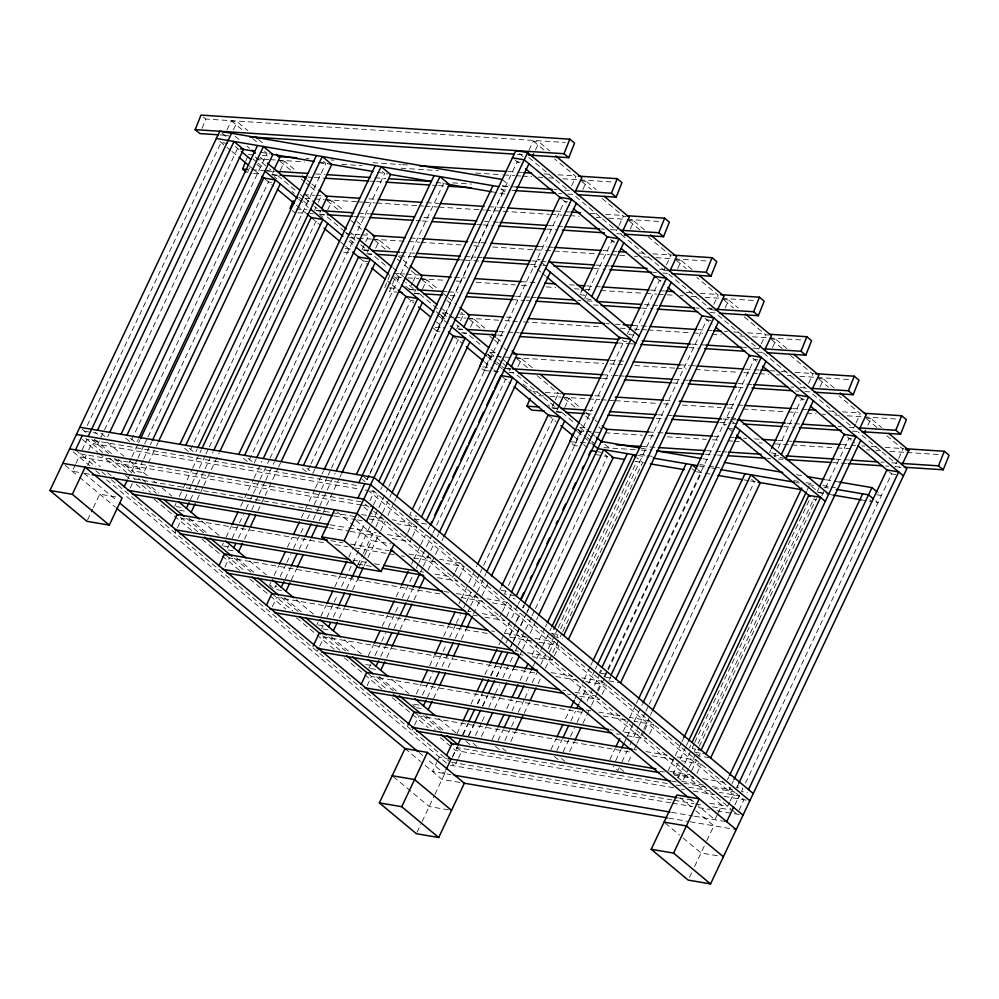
<?xml version="1.0" encoding="UTF-8"?>
<svg xmlns="http://www.w3.org/2000/svg" width="999" height="999" viewBox="0 0 999 999"><rect width="100%" height="100%" fill="white"/><g stroke="black" fill="none" stroke-linecap="round" stroke-linejoin="round"><path stroke-width="0.75" stroke-dasharray="5 3.75" d="M202.035 128.297L205.744 119.031L565.234 142.507M245.754 161.214L247.877 155.919M249.438 167.807L247.315 173.102L251.985 173.401M384.79 287.675L390.609 273.114M433.379 328.172L436.925 331.131L442.757 316.571L447.427 316.883M481.968 368.656L484.328 370.641L490.159 356.081L494.83 356.381M572.027 443.731L574.4 445.704L580.219 431.143L584.89 431.456M87.25 425.562L221.091 142.42L231.393 144.181M226.985 129.945L231.331 120.754L237.213 121.766L247.877 130.657M82.093 449.925L87.05 439.423L360.277 486.063M233.491 129.633L237.213 121.766M75.362 464.685L72.265 471.241L82.992 473.076M75.986 463.374L79.083 456.805L361.263 504.97M84.977 457.817L86.214 455.182M88.699 449.937L91.796 443.369L359.116 489.011M87.75 465.384L90.859 458.816L100.424 466.795M97.677 444.38L99.388 440.771M237.6 148.376L101.099 437.162L95.167 432.217M107.642 436.75L108.978 433.941M87.562 519.942L92.695 509.09M93.344 507.729L99.75 494.155L119.131 497.465M137.063 441.77L138.399 438.961M131.244 458.304L127.248 466.758L139.011 468.768L143.007 460.314M131.905 456.893L137.899 444.218M138.574 442.807L139.897 439.985M127.86 478.921L129.72 474.975L134.952 479.345M137.313 459.44L131.993 470.704L143.756 472.714L155.744 447.352M137.987 458.029L143.968 445.354M144.643 443.943L147.303 438.311M147.964 436.9L268.494 181.93L272.902 182.68M272.527 173.389L273.763 170.767M143.681 458.903L149.675 446.228M150.337 444.817L151.673 441.995M130.12 488.111L133.841 480.244M271.903 174.7L277.784 175.712L279.658 171.766M280.269 170.454L284.615 161.276L296.466 171.141M156.406 445.954L157.742 443.131M195.904 451.823L197.24 449.001M174.65 506.256L175.986 503.446M179.308 496.403L182.642 489.36M183.304 487.949L191.958 469.63M192.632 468.231L199.288 454.145M199.95 452.734L201.286 449.912M314.573 210.265L315.809 207.642M318.294 202.385L321.391 195.816M184.715 498.938L188.711 490.497M189.373 489.085L191.371 484.852M192.045 483.454L198.701 469.355M199.363 467.957L205.357 455.269M206.031 453.871L208.691 448.226M209.353 446.828L315.896 221.428L320.304 222.19M319.93 212.899L321.166 210.277M190.409 499.812L194.405 491.371M195.08 489.96L197.078 485.726M197.74 484.328L204.395 470.242M205.057 468.831L213.049 451.923M175.037 532.879L176.898 528.933M177.522 527.622L181.868 518.431L324.613 542.807M327.672 209.965L332.018 200.774L342.682 209.665M197.153 499.537L203.147 486.863M203.808 485.452L219.131 453.059M254.083 463.274L256.081 459.041M222.053 545.766L223.389 542.957M226.049 537.312L231.381 526.048M240.697 506.331L244.031 499.288M244.693 497.877L253.346 479.557M254.021 478.146L262 461.251M361.975 249.775L365.072 243.207M365.696 241.895L368.793 235.327L366.433 233.354M227.46 548.314L228.796 545.491M232.118 538.449L238.773 524.363M239.448 522.952L243.444 514.497M246.104 508.866L250.1 500.412M250.761 499.013L252.759 494.78M253.434 493.369L259.428 480.694M260.09 479.283L269.405 459.565M270.08 458.154L363.299 260.939L367.707 261.688M367.332 252.41L368.569 249.787M238.486 537.912L243.144 528.059M251.798 509.74L258.454 495.654M259.128 494.243L265.122 481.568M265.784 480.157L274.438 461.85M224.925 567.132L229.27 557.942L441.096 594.105M375.699 248.164L379.42 240.284L391.271 250.162M244.555 539.048L249.887 527.784M257.867 510.876L264.535 496.79M265.197 495.379L277.847 468.618M278.509 467.207L280.507 462.987M310.364 465.272L307.03 472.315L301.111 467.37M311.026 463.861L443.544 183.529L441.171 181.556M314.922 469.093L312.924 473.314L306.993 468.381M270.791 582.454L269.455 585.277L276.81 586.538M274.113 575.412L278.783 565.559M287.437 547.24L292.095 537.387M301.423 517.657L304.745 510.614M305.419 509.203L314.735 489.485M315.397 488.074L321.391 475.399M322.065 473.988L323.389 471.178M405.819 286.313L409.378 289.273L412.475 282.717M413.099 281.406L416.196 274.837L401.985 262.987M274.862 587.824L276.199 585.002M280.195 576.548L286.189 563.873M286.85 562.462L290.846 554.008M293.506 548.376L300.162 534.29M300.836 532.879L304.158 525.836M307.492 518.793L309.49 514.572M314.148 504.707L320.804 490.621M321.478 489.21L327.472 476.535M328.134 475.124L330.794 469.493M331.468 468.081L410.701 300.449L413.648 300.949M414.735 291.92L415.971 289.285M285.214 578.833L290.547 567.569M299.2 549.25L304.533 537.986M313.187 519.667L319.18 506.993M319.842 505.581L326.511 491.496M327.173 490.084L335.164 473.176M272.327 606.643L276.673 597.452L488.499 633.616M414.11 293.231L420.005 294.23L421.865 290.297M422.477 288.986L426.823 279.795L438.673 289.673M291.296 579.969L296.616 568.693M305.944 548.975L310.602 539.11M319.255 520.804L325.924 506.718M326.586 505.307L339.235 478.546M339.897 477.135L341.233 474.313M369.205 475.312L365.871 482.355L362.325 479.395M369.867 473.901L502.385 193.581L500.012 191.596M528.958 150.287L533.304 141.096L539.185 142.095L549.85 150.986M535.464 149.975L539.185 142.095M369.892 500.774L374.225 491.583L365.022 490.01M316.858 624.787L318.194 621.965M320.854 616.333L326.186 605.057M334.84 586.75L340.159 575.474M348.826 557.167L353.484 547.302M354.146 545.904L364.797 523.364M373.464 505.044L378.122 495.179M380.781 489.547L382.118 486.738M456.78 328.783L458.017 326.161M460.502 320.904L463.598 314.348L461.238 312.375M321.603 628.733L322.927 625.911M326.923 617.469L333.591 603.384M334.253 601.972L337.575 594.929M341.571 586.475L370.879 524.487M371.541 523.089L378.196 508.991M378.871 507.592L388.186 487.862M388.848 486.463L458.104 339.96L462.525 340.709M333.291 616.932L337.949 607.067M346.603 588.761L351.935 577.484M357.929 564.81L362.587 554.944M363.249 553.546L375.237 528.184M375.911 526.773L381.893 514.098M382.567 512.687L389.223 498.601M389.885 497.19L391.221 494.38M317.245 651.398L319.106 647.464M319.73 646.141L324.076 636.962L537.437 673.376M470.504 327.173L474.225 319.305L484.89 328.184M359.403 566.358L363.898 556.855M364.535 555.494L371.603 540.559L390.971 543.868M339.36 618.069L344.018 608.204M352.684 589.897L357.342 580.032M363.998 565.946L367.332 558.903M367.994 557.492L379.982 532.13M380.644 530.731L385.302 520.866M387.974 515.234L393.968 502.547M394.63 501.148L395.966 498.326M411.014 512.15L409.677 514.96L417.033 516.221M407.192 533.691L405.332 537.624L385.377 534.228M407.804 532.38L412.15 523.189L392.195 519.78M571.615 185.839L575.961 176.648L554.632 158.878M426.523 524.125L419.168 522.864L414.423 518.918L415.746 516.108M418.406 510.489L564.572 201.261L567.519 201.761M411.925 537.637L410.065 541.583L390.109 538.174M412.55 536.326L416.895 527.135L396.94 523.738M582.867 189.485L586.588 181.606L596.066 189.51M368.256 655.844L373.589 644.567M382.242 626.261L387.562 614.984M396.228 596.678L400.886 586.813M411.538 564.273L413.536 560.052M414.198 558.641L420.192 545.966M420.866 544.555L425.524 534.69M428.184 529.058L429.52 526.236M371.004 664.01L369.006 668.244L366.633 666.271M375 655.569L380.994 642.881M381.655 641.483L385.651 633.029M388.311 627.384L394.967 613.299M395.641 611.9L398.963 604.857M402.297 597.802L412.949 575.274M416.283 568.231L418.281 563.998M418.943 562.587L432.267 534.415M432.929 533.004L505.506 379.458L509.927 380.219M509.54 370.929L510.789 368.306M380.694 656.443L385.352 646.578M394.006 628.271L399.338 616.995M407.33 600.087L412.649 588.823M420.641 571.915L422.639 567.694M423.314 566.283L434.627 542.332M437.287 536.7L438.623 533.878M367.132 685.651L371.478 676.46L583.304 712.624M517.907 366.683L521.628 358.803L533.478 368.681M386.763 657.567L392.095 646.303M400.087 629.395L405.407 618.131M414.061 599.812L418.731 589.959M428.047 570.229L439.373 546.291M442.033 540.646L443.369 537.837M580.606 293.157L581.942 290.347M454.595 573.201L452.734 577.135L432.779 573.726M455.207 571.89L459.552 562.699L439.597 559.29M618.393 226.661L616.533 230.594L573.876 195.042M619.018 225.349L623.364 216.159L626.311 216.658M584.677 298.526L611.987 240.771L614.922 241.271M459.328 577.147L464.298 566.645L445.879 563.498M630.269 228.996L633.99 221.116L644.655 230.007M416.321 693.943L420.991 684.078M429.645 665.759L434.303 655.906M443.631 636.176L448.289 626.323M458.941 603.783L460.939 599.55M461.6 598.151L468.269 584.065M468.931 582.654L476.923 565.746M552.21 406.481L554.682 401.236M555.307 399.925L558.404 393.356L561.351 393.856M422.402 695.067L428.396 682.392M429.058 680.981L433.054 672.527M435.714 666.895L442.37 652.809M443.044 651.398L446.366 644.355M449.7 637.312L455.694 624.637M456.356 623.226L460.352 614.772M463.686 607.729L465.684 603.508M466.346 602.097L471.004 592.232M473.676 586.6L479.67 573.926M480.332 572.514L482.992 566.883M483.653 565.471L552.909 418.968L555.856 419.468M556.942 410.439L558.191 407.817M427.435 697.352L432.754 686.088M442.082 666.37L446.078 657.916M455.394 638.186L460.052 628.334M468.044 611.425L470.042 607.205M470.716 605.794L476.698 593.119M477.372 591.708L484.028 577.622M484.69 576.211L486.026 573.389M412.05 730.406L413.911 726.473M414.535 725.162L418.881 715.971L630.706 752.135M556.318 411.75L562.212 412.749L564.073 408.816M564.685 407.505L569.03 398.314L580.881 408.191M433.504 698.488L438.823 687.225M448.151 667.494L452.809 657.642M461.463 639.323L466.133 629.457M473.451 613.973L481.443 597.065M482.105 595.654L488.773 581.568M499.75 590.034L501.073 587.225M505.819 591.171L504.483 593.98L514.785 595.741M508.466 585.564L624.075 340.984M627.409 333.953L628.733 331.144M501.998 612.712L500.137 616.645L480.182 613.236M502.622 611.388L506.955 602.21L487 598.801M621.278 234.553L663.935 270.105L665.796 266.171M666.42 264.86L670.766 255.669L648.251 236.9M511.226 593.718L509.228 597.926L515.109 598.938M632.142 337.899L634.802 332.28M635.464 330.869L659.39 280.269L663.798 281.031M437.487 761.001L432.53 771.503L450.911 774.637M438.111 759.69L439.348 757.067L447.015 758.366M506.73 616.658L511.7 606.156L491.745 602.747M456.993 733.716L462.312 722.452M470.979 704.133L476.298 692.869M484.965 674.55L489.622 664.697M498.938 644.979L500.936 640.746M501.61 639.335L503.608 635.114M504.27 633.703L517.582 605.531M518.256 604.12L519.58 601.298M677.672 268.494L681.393 260.627L692.057 269.518M445.529 770.891L444.293 773.513L427.535 759.54M462.687 734.602L468.019 723.326M477.335 703.608L481.993 693.743M490.659 675.436L495.317 665.571M505.969 643.031L513.299 627.534M515.959 621.902L519.955 613.448M522.614 607.817L523.951 604.994M452.46 756.767L456.805 747.577L668.631 783.74M416.983 832.342L421.478 822.839M422.115 821.478L434.303 795.691M434.952 794.33L445.729 771.528M452.547 757.092L458.504 744.505M463.061 734.852L468.394 723.588M477.709 703.858L482.38 694.005M491.033 675.686L495.691 665.834M509.677 636.251L520.329 613.711M522.989 608.066L524.325 605.257M468.568 735.601L473.901 724.325M482.554 706.018L487.212 696.153M496.54 676.435L501.198 666.57M510.526 646.852L512.524 642.632M513.186 641.221L524.5 617.27M527.172 611.638L528.496 608.816M468.756 735.726L474.088 724.462M482.742 706.143L488.074 694.879M496.728 676.56L501.386 666.708M510.714 646.977L512.712 642.757M513.374 641.346L526.023 614.585M526.685 613.174L528.683 608.953M457.817 759.402L454.72 765.971L452.322 763.973M458.441 758.091L461.538 751.535L453.246 744.617M475.499 735.451L481.493 722.776M482.155 721.365L485.489 714.322M488.811 707.28L494.805 694.605M495.479 693.194L499.475 684.74M502.797 677.697L514.785 652.347M515.447 650.936L517.445 646.703M518.119 645.304L531.431 617.12M532.092 615.721L534.765 610.077M535.427 608.678L607.342 456.531L604.944 454.545M481.381 736.463L486.038 726.598M494.705 708.279L500.024 697.015M508.678 678.708L514.01 667.432M520.004 654.757L522.002 650.524M522.664 649.125L535.988 620.941M536.65 619.542L537.986 616.72M492.107 739.622L497.44 728.346M506.755 708.628L511.413 698.763M520.079 680.456L524.737 670.591M532.055 655.094L544.717 628.334M545.379 626.922L546.715 624.1M497.989 740.621L503.321 729.357M511.975 711.038L516.633 701.173M525.961 681.455L530.619 671.603M533.279 665.958L535.951 660.327M536.613 658.915L541.945 647.652M542.607 646.241L549.263 632.155M549.925 630.744L551.261 627.921M555.444 636.45L551.885 633.491L553.221 630.681M504.92 740.471L510.914 727.796M511.575 726.385L515.571 717.931M518.231 712.299L524.225 699.625M524.9 698.214L528.896 689.76M532.217 682.717L536.875 672.864M540.871 664.41L545.541 654.545M548.201 648.913L557.517 629.195M558.191 627.784L636.763 461.55M549.4 652.21L554.358 641.708L534.403 638.311M668.681 274.063L711.338 309.615L713.211 305.682M713.823 304.358L718.169 295.18L696.84 277.397M557.954 634.627L556.63 637.437L562.512 638.448M560.614 629.008L706.793 319.78L711.201 320.529M510.801 741.483L515.459 731.618M524.125 713.311L529.445 702.035M538.099 683.728L540.771 678.084M545.429 668.231L552.085 654.145M552.747 652.734L562.075 633.016M562.737 631.605L642.644 462.562L636.725 457.617M725.074 308.004L728.795 300.125L738.273 308.029M550.948 749.662L556.281 738.398M565.596 718.668L570.254 708.815M574.924 698.95L583.578 680.631M584.24 679.233L590.234 666.545M590.896 665.147L592.232 662.325M556.83 750.661L562.162 739.397M570.816 721.078L575.474 711.226M579.47 702.772L586.126 688.686M588.798 683.054L594.792 670.366M595.454 668.968L596.79 666.146M599.288 673.001L600.624 670.179M563.086 751.935L569.755 737.836M570.417 736.438L574.413 727.984M577.072 722.352L583.066 709.665M587.062 701.211L599.712 674.45M600.387 673.039L601.71 670.229M597.427 690.409L601.76 681.218L581.805 677.809M760.614 345.179L758.74 349.126L716.083 313.561M761.226 343.868L765.571 334.677L768.518 335.189M604.033 676.947L754.195 359.29L758.603 360.04M569.642 751.523L574.3 741.658M582.954 723.351L590.946 706.443M591.62 705.032L597.614 692.357M598.276 690.946L604.27 678.271M604.932 676.86L607.592 671.228M608.266 669.817L701.485 472.602L697.926 469.642M602.16 694.355L606.505 685.164L585.014 681.505M609.44 679.495L610.764 676.685M772.477 347.515L776.198 339.635L786.862 348.526M609.79 759.702L615.122 748.438M623.101 731.53L629.095 718.855M629.77 717.444L635.764 704.77M636.425 703.358L637.762 700.536M615.671 760.714L621.003 749.437M624.325 742.394L626.323 738.174M626.997 736.763L633.653 722.677M634.315 721.266L642.307 704.357M619.268 767.607L617.931 770.429L613.199 766.47M621.927 761.975L627.26 750.699M629.919 745.067L638.586 726.76M639.248 725.349L645.242 712.674M645.903 711.263L648.563 705.631M649.238 704.22L754.445 481.643L750.886 478.683M769.555 452.597L770.878 449.787M628.483 761.563L631.818 754.52M634.477 748.888L636.475 744.667M637.137 743.256L643.131 730.581M643.793 729.17L649.787 716.495M650.461 715.084L651.785 712.262M644.205 731.231L642.345 735.164L622.389 731.755M644.83 729.919L649.163 720.729L629.208 717.319M808.628 383.379L812.974 374.188L790.459 355.419M775.624 453.733L774.287 456.555L784.59 458.304M778.283 448.101L801.598 398.801L806.006 399.55M649.562 733.865L653.908 724.675L633.953 721.266M819.879 387.025L823.601 379.145L834.265 388.037M667.969 771.153L674.625 757.067M675.287 755.669L681.281 742.981M681.942 741.583L683.94 737.349M685.838 746.802L673.176 773.576L682.667 781.468L688.661 768.793M686.5 745.404L687.836 742.582M807.03 490.422L809.689 484.79L819.168 492.694M689.36 748.064L690.684 745.254M678.109 777.647L684.103 764.972M684.765 763.561L691.433 749.475M692.095 748.064L694.093 743.843M694.755 742.432L809.952 498.738M709.14 757.717L698.838 755.956L694.105 752.01L695.429 749.2M698.076 743.593L814.36 497.602M817.02 491.983L819.005 487.762M689.322 767.382L695.316 754.707M699.312 746.253L816.508 498.326M691.608 770.741L696.565 760.239L675.087 756.568M855.419 424.2L853.558 428.134L810.888 392.582M856.031 422.889L860.376 413.698L839.048 395.916M698.838 755.956L700.174 753.146M821.752 495.929L849 438.299L853.408 439.061M696.965 773.376L701.31 764.185L681.355 760.776M867.894 425.212L871.003 418.656L881.667 427.547M727.472 779.794L728.795 776.972M717.444 814.46L714.959 819.717L698.201 805.743M718.056 813.149L721.778 805.269L369.905 512M728.608 790.833L730.319 787.224M732.017 783.616L733.353 780.793M689.472 877.384L692.032 871.952M694.605 866.52L706.143 842.095M706.793 840.733L713.848 825.811L693.568 808.903M729.532 802.347L727.672 806.28L706.181 802.609M730.144 801.023L734.49 791.845L714.535 788.436M738.086 784.752L736.763 787.562L742.644 788.573M736.95 787.699L738.286 784.877M734.889 804.982L739.235 795.791L719.28 792.382M898.076 459.752L896.215 463.698L858.291 432.092M898.7 458.441L903.046 449.25L886.45 435.427M739.797 795.129L738.086 798.738L367.245 489.66M742.831 788.698L741.508 791.52L747.389 792.519M745.491 783.079L891.657 473.863L896.066 474.612M739.01 810.239L743.968 799.737L369.493 487.637M220.142 134.915L227.922 135.427M517.382 154.321L525.162 154.833M248.401 154.595L256.181 155.095M262.412 155.507L270.192 156.019M305.981 158.354L309.091 158.554M330.881 159.977L333.991 160.177M372.902 162.725L400.911 164.548M402.472 164.648L408.691 165.06M508.291 171.566L516.071 172.065M517.632 172.178L522.302 172.477M544.08 173.901L548.751 174.201M558.091 174.813L575.212 175.936M256.256 158.741L268.706 159.565M270.267 159.665L276.486 160.065M278.047 160.165L304.495 161.9M318.506 162.812L327.847 163.424M341.845 164.335L362.075 165.659M400.986 168.194L438.336 170.642M475.686 173.077L502.135 174.8M503.696 174.9L514.585 175.612M516.146 175.712L520.816 176.024M522.377 176.124L531.705 176.736M537.937 177.135L542.607 177.447M548.826 177.847L555.057 178.259M562.837 178.771L578.396 179.783M579.957 179.882L612.637 182.018M251.91 169.755L262.812 170.467M264.36 170.567L275.262 171.279M315.721 173.926L325.062 174.538M374.862 177.785L385.751 178.496M452.672 182.867L471.341 184.091M502.472 186.114L516.471 187.038M553.821 189.473L556.942 189.673M564.722 190.185L569.393 190.484M253.546 173.501L261.326 174.013M272.215 174.725L278.446 175.137M308.017 177.06L312.675 177.372M314.235 177.472L323.576 178.084M370.254 181.131L374.925 181.431M376.486 181.531L384.265 182.043M432.505 185.19L437.175 185.502M438.736 185.602L446.516 186.101M500.986 189.66L510.327 190.272M511.875 190.372L514.985 190.572M558.566 193.419L561.675 193.631M567.907 194.031L574.125 194.443M303.584 194.605L314.485 195.317M316.034 195.417L322.265 195.829M368.943 198.876L375.174 199.288M426.523 202.635L438.973 203.446M488.773 206.706L498.114 207.305M499.675 207.417L505.894 207.817M555.694 211.076L563.473 211.576M565.034 211.676L571.253 212.088M589.934 213.311L596.153 213.711M605.494 214.323L622.614 215.434M305.219 198.351L312.999 198.863M314.548 198.963L323.888 199.575M325.449 199.675L356.568 201.711M358.129 201.81L362.799 202.11M364.348 202.223L375.249 202.934M376.798 203.034L423.489 206.081M425.05 206.181L437.5 206.993M439.048 207.093L484.178 210.04M485.739 210.14L549.537 214.31M551.098 214.41L561.987 215.122M563.548 215.222L568.219 215.534M569.78 215.634L579.108 216.246M596.228 217.357L602.459 217.77M608.678 218.169L625.799 219.293M627.36 219.393L660.039 221.528M296.204 209.066L307.105 209.778M316.433 210.389L321.104 210.689M358.454 213.124L369.343 213.836M423.813 217.395L430.045 217.807M484.515 221.353L498.513 222.278M548.314 225.524L556.093 226.036M557.654 226.136L563.873 226.536M601.223 228.983L604.345 229.183M610.564 229.595L616.795 229.995M297.839 212.812L308.728 213.524M310.289 213.624L313.399 213.823M321.178 214.335L324.288 214.535M353.858 216.471L358.529 216.771M360.077 216.87L367.869 217.382M416.108 220.529L420.779 220.841M422.327 220.941L430.119 221.453M476.798 224.5L481.468 224.8M483.029 224.9L493.918 225.612M546.828 229.071L557.729 229.782M616.858 233.641L621.528 233.941M346.316 233.816L360.327 234.728M361.888 234.827L369.667 235.339M410.127 237.974L421.016 238.686M472.377 242.045L487.937 243.057M537.737 246.316L547.077 246.915M548.626 247.015L553.296 247.327M603.096 250.574L610.876 251.086M612.437 251.186L617.107 251.498M638.898 252.909L645.117 253.321M652.896 253.833L671.578 255.045M349.5 237.662L371.291 239.086M372.852 239.186L407.08 241.421M408.641 241.521L419.53 242.233M421.091 242.332L461.55 244.98M474.001 245.791L480.232 246.191M492.682 247.003L544.03 250.362M545.591 250.462L596.94 253.821M598.501 253.921L609.39 254.633M610.951 254.733L624.962 255.644M634.29 256.256L637.412 256.456M643.631 256.868L648.301 257.168M656.081 257.68L673.201 258.791M674.762 258.903L707.442 261.026M345.167 248.676L352.947 249.176M363.836 249.887L370.067 250.299M401.186 252.335L415.197 253.247M464.997 256.493L475.886 257.205M477.447 257.305L482.117 257.617M531.918 260.864L539.697 261.376M541.246 261.476L545.916 261.775M595.716 265.035L611.276 266.046M659.527 269.193L664.198 269.505M343.681 252.21L351.461 252.722M368.581 253.846L371.69 254.046M399.7 255.869L412.15 256.693M458.841 259.74L463.511 260.04M465.072 260.14L480.631 261.164M530.432 264.41L541.321 265.122M542.882 265.222L547.552 265.522M594.23 268.581L605.132 269.293M653.371 272.44L656.48 272.64M662.712 273.052L667.382 273.351M393.718 273.314L404.62 274.026M406.168 274.126L418.618 274.95M454.42 277.285L465.309 277.997M521.341 281.656L535.339 282.567M569.58 284.802L574.25 285.102M586.7 285.914L600.699 286.838M650.499 290.085L658.279 290.597M659.839 290.697L664.51 290.996M686.301 292.42L692.519 292.832M700.299 293.331L717.419 294.455M401.573 277.472L395.354 277.06L389.523 291.621L397.302 292.133M407.804 277.884L418.693 278.596M420.254 278.696L445.154 280.319M456.043 281.031L463.823 281.531M476.273 282.355L515.184 284.89M521.403 285.302L527.634 285.702M546.303 286.925L555.644 287.537M574.313 288.748L578.983 289.061M585.214 289.46L591.433 289.872M600.774 290.484L644.343 293.319M645.903 293.431L656.793 294.143M658.353 294.243L673.913 295.254M680.144 295.667L683.254 295.866M691.033 296.378L697.265 296.778M705.044 297.29L720.604 298.301M722.165 298.401L754.844 300.537M389.46 287.974L397.24 288.486M409.69 289.298L414.36 289.598M443.918 291.533L447.04 291.733M448.588 291.833L457.929 292.445M515.509 296.204L523.289 296.715M524.85 296.815L529.52 297.128M531.068 297.227L535.739 297.527M577.759 300.274L580.869 300.474M587.1 300.886L594.88 301.386M644.68 304.645L650.898 305.045M652.459 305.145L658.678 305.557M696.028 307.992L699.15 308.192M706.93 308.703L711.6 309.016M414.423 293.244L420.654 293.656M450.224 295.579L456.443 295.991M512.475 299.65L524.925 300.462M526.473 300.562L531.143 300.874M593.394 304.932L598.064 305.244M641.633 308.079L652.534 308.791M710.114 312.55L716.333 312.962M442.682 312.924L448.913 313.336M459.802 314.048L464.473 314.348M506.493 317.095L512.712 317.495M606.093 323.601L609.203 323.801M615.421 324.213L620.092 324.513M632.542 325.324L648.101 326.336M697.901 329.595L705.681 330.095M707.242 330.207L711.912 330.507M724.362 331.318L727.472 331.518M733.703 331.93L739.922 332.342M747.702 332.842L764.822 333.966M448.976 316.983L453.646 317.282M455.207 317.382L466.096 318.094M467.657 318.194L498.776 320.229M505.007 320.642L511.226 321.041M512.787 321.141L517.457 321.453M523.676 321.853L601.485 326.935M620.167 328.159L626.385 328.559M634.165 329.071L640.396 329.483M641.957 329.583L646.615 329.882M648.176 329.982L691.758 332.829M693.306 332.929L702.647 333.541M711.987 334.153L721.315 334.765M739.997 335.976L744.667 336.288M752.447 336.8L768.006 337.812M769.567 337.912L802.247 340.047M435.302 327.385L441.521 327.784M458.641 328.908L461.763 329.108M499.113 331.543L519.343 332.867M692.082 344.143L706.081 345.067M743.431 347.502L746.553 347.702M752.771 348.114L759.003 348.514M436.925 331.131L440.047 331.331M463.386 332.854L466.496 333.054M497.627 335.09L503.846 335.502M617.457 342.919L628.346 343.631M629.907 343.731L636.126 344.131M689.035 347.59L699.937 348.301M757.517 352.06L763.736 352.472M490.084 352.435L496.316 352.847M609.914 360.264L623.925 361.176M679.944 364.835L689.285 365.447M690.833 365.547L695.504 365.846M745.304 369.106L753.084 369.605M754.645 369.705L759.315 370.017M770.204 370.729L774.874 371.029M781.106 371.441L787.324 371.84M795.104 372.352L813.785 373.576M496.378 356.493L513.498 357.605M515.059 357.704L603.758 363.499M609.989 363.911L616.208 364.31M617.769 364.41L622.439 364.722M634.889 365.534L675.349 368.169M676.91 368.269L686.238 368.881M695.579 369.493L737.599 372.24M743.818 372.639L757.829 373.564M759.39 373.663L768.718 374.275M776.51 374.775L779.62 374.987M787.399 375.487L790.509 375.699M799.849 376.298L849.649 379.558M482.704 366.883L488.936 367.295M504.495 368.306L510.714 368.718M602.534 374.712L611.875 375.324M613.423 375.424L618.094 375.724M619.655 375.836L624.325 376.136M674.125 379.383L681.905 379.895M683.453 379.995L688.124 380.307M737.924 383.554L753.483 384.565M790.833 387.013L793.955 387.212M800.174 387.624L804.844 387.924M484.328 370.641L492.12 371.141M493.668 371.241L498.339 371.553M510.789 372.365L513.898 372.565M602.609 378.359L608.828 378.771M672.639 382.929L683.528 383.641M737.999 387.2L747.339 387.812M795.579 390.959L798.688 391.158M804.919 391.571L811.138 391.97M532.817 391.633L537.487 391.945M545.267 392.445L560.826 393.469M595.067 395.704L601.298 396.103M665.097 400.274L671.328 400.686M728.908 404.445L742.906 405.357M792.707 408.603L800.486 409.115M802.047 409.215L806.717 409.528M828.508 410.939L834.727 411.351M842.507 411.863L859.627 412.974M543.781 395.991L537.562 395.592L534.003 392.619M550.012 396.403L560.901 397.115M562.462 397.215L599.812 399.65M601.361 399.75L607.592 400.162M609.153 400.262L613.811 400.562M615.372 400.674L657.392 403.409M663.611 403.821L669.842 404.22M682.292 405.045L721.191 407.58M727.422 407.979L733.641 408.391M742.981 409.003L786.563 411.85M788.111 411.95L797.452 412.562M806.792 413.174L816.121 413.773M822.352 414.185L825.461 414.385M834.802 414.997L839.472 415.297M847.252 415.809L862.811 416.82M864.372 416.933L898.601 419.168M551.898 407.817L556.568 408.129M587.687 410.152L593.918 410.564M657.717 414.735L665.496 415.234M667.057 415.334L671.728 415.646M723.076 418.993L729.307 419.405M730.856 419.505L735.526 419.805M786.887 423.164L793.106 423.576M794.667 423.676L800.898 424.076M838.236 426.511L841.358 426.723M849.138 427.222L853.808 427.535M556.63 411.775L562.862 412.175M586.201 413.698L592.432 414.11M656.231 418.269L667.132 418.981M720.042 422.44L730.931 423.151M732.492 423.251L737.162 423.564M783.84 426.61L794.742 427.322M852.322 431.081L858.541 431.481M580.157 427.497L586.376 427.909M648.626 431.968L656.405 432.48M657.966 432.579L664.185 432.992M713.985 436.238L720.217 436.65M731.106 437.35L734.215 437.562M743.556 438.174L746.665 438.374M754.445 438.886L759.115 439.185M777.796 440.409L785.576 440.909M787.125 441.009L791.795 441.321M841.595 444.567L849.375 445.079M850.936 445.179L855.606 445.479M861.825 445.891L864.947 446.091M871.165 446.503L877.397 446.903M885.176 447.415L903.845 448.638M586.45 431.556L603.571 432.667M605.119 432.767L642.469 435.214M648.701 435.614L654.919 436.026M667.369 436.838L706.281 439.373M712.499 439.785L718.731 440.184M728.059 440.796L732.729 441.108M734.29 441.208L740.509 441.608M759.19 442.832L762.299 443.032M774.749 443.843L790.309 444.867M791.87 444.967L835.439 447.814M837 447.914L854.12 449.026M866.57 449.837L869.679 450.049M875.911 450.449L882.129 450.861M889.909 451.361L905.481 452.385M907.03 452.485L939.709 454.62M571.216 441.845L578.995 442.357M580.556 442.457L586.775 442.869M588.336 442.969L593.006 443.269M641.246 446.428L656.805 447.44M706.605 450.686L714.385 451.198M715.946 451.298L720.616 451.61M722.165 451.71L726.835 452.01M773.526 455.057L779.744 455.469M835.776 459.128L849.774 460.039M880.906 462.075L884.015 462.275M891.795 462.787L896.465 463.086M574.4 445.704L577.509 445.904M603.97 447.627L635.089 449.662M641.321 450.074L649.1 450.574M705.119 454.233L716.021 454.945M717.569 455.044L722.24 455.357M767.369 458.304L770.479 458.504M778.271 459.016L782.929 459.315M832.729 462.574L846.74 463.486M885.651 466.021L888.76 466.233M899.649 466.933L894.979 466.633L900.961 467.644M520.117 162.25L517.17 161.751L367.02 479.408L369.967 479.907M580.706 180.607L586.588 181.606M224.5 135.202L228.921 135.951M502.447 185.789L510.139 187.1M260.664 152.31L269.967 153.896M319.106 162.288L328.796 163.948M377.547 172.265L387.637 173.988M435.989 182.243L446.478 184.028M491.346 191.696L505.319 194.081M278.733 160.265L284.615 161.276M628.109 220.117L633.99 221.116M267.17 170.754L273.052 171.753L269.493 168.794M326.136 199.775L332.018 200.774M675.511 259.615L681.393 260.627M316.046 210.514L320.454 211.264L314.523 206.331M663.935 270.105L668.356 270.866M319.305 214.211L325.199 215.222L344.156 231.019M540.222 259.515L537.275 259.016L539.647 260.989M536.813 266.733L533.866 266.233L536.238 268.207M373.539 239.285L379.42 240.284M722.914 299.126L728.795 300.125M363.449 250.025L367.857 250.774L359.565 243.856M711.338 309.615L715.759 310.364M366.708 253.721L372.602 254.72L387.999 267.57M579.944 294.568L587.3 295.829M586.151 298.776L596.453 300.524M420.941 278.783L426.823 279.795M770.316 338.636L776.198 339.635M409.378 289.273L415.259 290.284L405.781 282.38M628.808 334.328L634.702 335.339M626.873 341.795L623.925 341.296L619.193 337.35M468.344 318.294L474.225 319.305M817.719 378.146L823.601 379.145M458.254 329.033L462.662 329.782L456.73 324.85M461.513 332.729L467.407 333.741L482.804 346.578M515.746 357.804L521.628 358.803M866.595 417.894L871.003 418.656M507.117 368.793L510.064 369.293L507.692 367.32M508.916 372.24L514.81 373.251L557.467 408.803L551.585 407.804L548.026 404.832M729.832 417.545L726.885 417.045L729.258 419.018M731.305 417.794L735.714 418.556M726.423 424.762L723.476 424.263L732.954 432.167M566.096 397.814L569.03 398.314M729.682 428.471L734.103 429.22M771.028 452.847L776.91 453.858M641.258 448.239L652.022 450.074M702.772 458.741L710.464 460.052M796.59 474.75L804.27 476.061M825.798 479.745L839.647 482.105M639.972 454.308L646.128 455.357M647.664 455.619L652.272 456.406M699.949 464.535L707.642 465.859M709.178 466.121L713.798 466.908M715.334 467.17L719.942 467.957M793.768 480.556L798.376 481.343M806.068 482.654L812.212 483.703M822.976 485.539L835.289 487.637M876.81 494.73L881.418 495.516L877.871 492.557M637.849 455.457L648.613 457.292M699.362 465.959L710.127 467.794M711.663 468.056L716.283 468.843M796.253 482.492L799.325 483.017M808.553 484.602L814.697 485.651M823.925 487.225L828.546 488.012M598.189 451.835L601.136 452.335M818.431 492.357L825.786 493.618M595.579 454.52L607.342 456.531M635.027 461.263L645.791 463.099M696.54 471.765L713.461 474.65M744.218 479.895L748.825 480.681M750.361 480.944L757.379 482.142M818.031 492.495L828.795 494.343M830.331 494.605L833.416 495.129M861.088 499.85L871.852 501.685M813.548 499.325L816.483 499.825M84.59 431.193L96.354 433.204M80.232 453.858L361.126 501.81M361.526 505.019L371.753 506.768M414.423 518.918L420.304 519.917M361.501 514.547L382.992 518.206M134.465 478.933L330.931 512.462M332.467 512.724L358.566 517.182M369.305 519.018L387.724 522.165M84.515 473.339L90.647 474.388M334.29 515.971L355.744 519.63M357.267 519.892L366.458 521.466M330.12 524.787L347.003 527.672M348.539 527.934L376.161 532.654M328.721 527.697L348.663 531.093M350.199 531.356L380.906 536.6M176.124 506.518L182.005 507.517M179.395 510.214L186.751 511.463M330.619 540.684L342.894 542.782M350.574 544.093L388.948 550.649M408.903 554.045L430.394 557.717M335.364 544.642L347.64 546.74M355.319 548.039L387.55 553.546M389.086 553.808L395.217 554.857M401.361 555.906L404.433 556.431M413.648 558.004L435.127 561.675M352.959 560.102L366.77 562.462M374.45 563.773L382.118 565.084M420.492 571.628L423.564 572.152M357.704 564.06L371.516 566.408M437.512 577.684L457.467 581.081M501.223 590.284L507.105 591.283M223.526 546.016L227.934 546.778M228.259 549.974L234.153 550.973M444.031 591.458L448.626 592.245M456.306 593.556L477.797 597.227M461.051 597.514L482.529 601.173M467.894 611.138L470.966 611.663M472.639 615.097L477.247 615.884M484.915 617.182L504.87 620.591M551.885 633.491L559.24 634.74M281.556 590.484L274.201 589.223L270.642 586.263M491.433 630.968L494.493 631.493M505.244 633.329L526.735 637M509.989 637.275L531.468 640.946M539.148 642.257L559.103 645.666L552.272 660.102L532.317 656.693M515.297 650.649L518.369 651.173M527.584 652.747L547.539 656.156M520.042 654.595L523.114 655.119M318.331 625.037L324.213 626.036M600.761 673.251L605.182 674M323.077 628.983L331.893 630.494M605.506 677.197L611.388 678.196M608.778 680.893L620.541 682.904M551.111 672.577L572.602 676.236M555.856 676.523L577.335 680.194M562.699 690.159L565.771 690.684M574.987 692.257L594.942 695.654M567.444 694.105L570.516 694.63M579.72 696.203L599.675 699.612M365.734 664.547L370.142 665.297M370.479 668.493L379.295 670.004M586.238 709.989L590.834 710.776M598.513 712.075L620.004 715.746M603.259 716.033L626.273 719.967M610.114 729.657L613.174 730.182M616.383 733.878L619.455 734.402M627.122 735.714L647.077 739.123M692.307 748.563L695.242 749.063M419.018 705.057L411.663 703.796L415.222 706.768M694.105 752.01L704.395 753.77M416.408 707.754L423.763 709.003M633.641 749.487L636.713 750.012M645.916 751.585L667.407 755.256M652.197 755.806L673.676 759.465M669.792 771.265L689.747 774.675M659.877 771.303L664.485 772.09M673.688 773.663L693.643 777.06M702.859 778.633L724.35 782.304M674.537 775.212L694.48 778.621M681.643 781.293L703.134 784.964M712.337 786.538L732.292 789.947M671.565 781.093L676.423 781.93M683.84 783.191L705.581 786.9M676.298 785.052L680.906 785.838M688.573 787.15L710.064 790.808M673.626 787.736L455.656 750.524L438.911 736.563M681.293 789.048L684.365 789.572M693.318 791.096L715.059 794.804M724.025 796.34L748.388 800.499M678.383 797.864L695.429 800.773M451.511 762.274L672.539 800.012M674.075 800.274L694.03 803.683M695.566 803.945L703.246 805.256M712.449 806.817L730.868 809.964M450.299 765.222L671.141 802.909M672.552 803.159L692.632 806.58M698.601 807.604L709.515 809.465M716.982 810.738L739.972 814.66M671.565 812.312L693.019 815.971M694.542 816.233L725.199 821.465M459.89 782.454L442.008 779.407L421.728 762.499M668.781 818.119L688.711 821.515M690.234 821.777L734.677 829.357M448.551 809.852L429.17 806.543L392.195 775.736M717.407 855.756L701.011 852.959L680.744 836.051M533.304 141.096L545.154 150.974M581.88 181.593L591.371 189.498M602.035 198.376L623.364 216.159M629.283 221.104L639.959 229.982M676.698 260.602L686.176 268.506M724.1 300.112L733.578 308.017M744.243 316.908L765.571 334.677M771.503 339.623L782.167 348.514M818.905 379.133L828.383 387.025M866.308 418.631L876.972 427.522M528.846 157.505L569.13 191.096M763.486 353.072L806.156 388.623M519.443 153.571L523.026 156.568M514.81 159.778L522.002 165.772M562.674 199.675L569.855 205.657M610.526 239.56L616.508 244.543M657.017 278.296L664.36 284.428M705.032 318.319L712.212 324.3M752.884 358.204L758.865 363.186M799.225 396.815L806.717 403.072M847.402 436.975L854.57 442.957M889.272 471.865L891.657 473.863M502.197 179.458L509.303 185.389M501.161 188.649L505.894 192.607M875.636 500.761L878.009 502.734L872.127 501.735L869.754 499.762M540.834 261.975L544.393 264.935M730.444 420.005L734.003 422.964M537.425 269.193L540.971 272.165M542.157 273.152L545.716 276.111M382.33 171.516L384.702 173.489L248.189 462.262L242.27 457.33M323.489 161.463L325.861 163.449L189.348 452.222L183.429 447.29M692.045 468.643L695.604 471.603M258.541 139.535L264.473 144.48M307.13 180.032L310.689 183.004M311.875 183.991L317.794 188.923M356.905 221.516L362.837 226.461M398.389 256.094L401.935 259.053M403.121 260.04L409.053 264.972M443.419 293.619L446.965 296.578M448.151 297.577L456.456 304.483M496.74 338.062L503.858 343.993M585.626 412.137L593.918 419.056M595.104 420.042L597.477 422.015M231.331 120.754L243.182 130.632M252.66 138.536L258.591 143.481M279.92 161.251L290.584 170.142M301.248 179.033L304.807 181.993M305.994 182.979L309.54 185.951M310.726 186.938L315.472 190.884M327.322 200.762L337.987 209.653M351.024 220.517L361.688 229.408M374.725 240.272L386.576 250.15M397.24 259.041L400.799 262M422.127 279.77L432.792 288.661M447.015 300.512L452.934 305.457M469.53 319.28L480.194 328.172M489.672 336.076L493.231 339.036M494.418 340.022L502.709 346.94M503.896 347.927L507.455 350.886M516.933 358.791L528.783 368.668M537.075 375.587L558.404 393.356M564.335 398.301L574.999 407.192M585.664 416.071L590.409 420.03M598.701 426.935L601.073 428.921M264.648 151.423L267.02 153.396L130.519 442.182L124.588 437.237M235.09 136.214L241.096 141.234M247.078 146.216L249.475 148.214M260.24 157.18L266.221 162.175M305.706 195.067L311.688 200.062M349.962 231.968L358.341 238.936M393.032 267.857L403.796 276.823M440.884 307.742L448.064 313.723M449.25 314.71L452.847 317.707M491.121 349.613L495.916 353.596M497.102 354.595L500.699 357.592M501.898 358.591L505.482 361.576M580.844 424.388L585.639 428.371M586.825 429.37L590.421 432.367M591.62 433.366L595.204 436.351M604.77 444.33L609.565 448.326M255.269 156.943L268.306 167.807M277.784 175.712L295.567 190.522M300.312 194.48L303.858 197.44M305.045 198.426L313.349 205.344M345.342 232.005L350.075 235.964M351.261 236.95L358.379 242.869M396.303 274.475L404.595 281.393M420.005 294.23L437.774 309.053M442.52 312.999L449.625 318.918M489.922 352.51L497.027 358.429M498.214 359.415L501.773 362.387M502.959 363.374L506.505 366.333M562.212 412.749L574.063 422.627M579.982 427.572L587.1 433.491M588.274 434.478L591.833 437.45M203.371 117.058L205.744 119.031M440.384 314.598L442.757 316.571M487.787 354.108L490.159 356.081M577.847 429.17L580.219 431.143M222.153 133.242L226.935 137.225M252.947 158.903L257.68 162.849M258.042 163.149L264.023 168.132M274.275 176.686L276.648 178.659M292.058 191.496L294.418 193.469M298.713 197.053L302.31 200.037M303.509 201.036L309.827 206.306M320.492 215.197L322.864 217.17M350.125 239.897L354.945 243.906M394.418 276.81L401.074 282.367M436.288 311.713L439.885 314.697M441.071 315.696L448.489 321.865M487.737 354.583L496.103 361.563M497.065 362.362L500.886 365.547M501.81 366.321L504.183 368.294M523.139 384.091L527.884 388.049M529.07 389.036L531.443 391.009M577.659 429.533L585.951 436.438M587.025 437.337L590.696 440.397M591.87 441.383L594.243 443.356M235.227 146.403L240.085 150.449M256.83 164.398L262.812 169.393M298.701 199.3L308.266 207.28M348.938 241.171L354.92 246.166M392.008 277.073L399.188 283.054M437.475 314.96L449.438 324.925M487.712 356.83L492.495 360.814M493.693 361.813L497.29 364.81M498.476 365.809L502.072 368.793M577.434 431.605L588.199 440.584M219.942 141.458L225.924 146.441M227.123 147.44L230.707 150.437M231.905 151.423L237.887 156.418M249.85 166.383L253.434 169.38M254.633 170.367L260.614 175.362M264.935 178.958L273.776 186.326M296.503 205.27L306.069 213.249M311.151 217.482L320.429 225.212M340.759 242.158L344.355 245.155M345.554 246.141L351.536 251.136M359.74 257.979L368.281 265.085M387.425 281.044L391.009 284.028M392.207 285.027L396.99 289.023M405.956 296.491L413.736 302.972M436.463 321.915L444.842 328.896M453.371 336.001L462.787 343.856M484.315 361.8L492.694 368.781M493.893 369.78L497.477 372.764M501.948 376.498L510.639 383.741M548.176 415.022L556.093 421.628M574.038 436.575L582.417 443.556M583.616 444.555L587.2 447.552M292.345 210.627L294.717 212.612M363.474 476.461L369.455 481.443M365.035 504.045L372.277 510.089M373.476 511.088L587.612 689.547M588.811 690.546L731.218 809.24M732.404 810.226L737.15 814.185M363.911 507.017L368.706 511.001M355.894 520.454L389.41 548.389M689.822 798.763L697.002 804.744M337.013 511.738L371.603 540.559M680.456 797.976L692.382 807.916M248.152 458.329L252.897 462.287M620.267 768.468L623.826 771.428M665.234 823.126L679.545 835.064M189.31 448.289L194.056 452.235M561.426 758.428L564.984 761.388M554.358 756.43L559.103 760.376M130.469 438.249L135.215 442.195M502.584 748.376L506.143 751.335M495.516 746.39L500.262 750.336M101.049 433.229L105.794 437.175M473.164 743.356L476.723 746.315M107.168 442.22L123.926 456.181M129.907 461.163L147.852 476.123M153.834 481.118L156.231 483.104M162.213 488.099L171.778 496.078M201.698 521.003L219.643 535.963M249.563 560.901L266.308 574.862M296.228 599.787L314.173 614.747M344.093 639.685L362.038 654.645M391.958 679.57L408.703 693.531M438.623 718.468L456.568 733.428M466.096 741.358L470.841 745.316M82.218 429.22L87.025 433.229M94.206 439.21L112.15 454.17M118.132 459.165L134.89 473.126M142.07 479.108L145.654 482.092M151.636 487.087L158.816 493.069M188.736 517.994L206.681 532.954M236.601 557.892L254.545 572.852M284.465 597.777L301.211 611.738M331.131 636.675L349.076 651.635M378.996 676.56L396.94 691.52M425.661 715.459L443.606 730.419M91.758 439.435L108.541 453.434M114.523 458.416L132.467 473.376M138.461 478.359L140.847 480.357M146.828 485.339L156.406 493.319M186.313 518.256L204.271 533.216M234.178 558.141L250.936 572.102M280.844 597.04L298.801 612M328.708 636.925L345.467 650.886M376.573 676.822L393.331 690.784M423.239 715.709L441.196 730.669M85.902 438.461L102.647 452.422M109.828 458.404L126.573 472.365M142.133 485.327L150.499 492.307M180.407 517.232L198.351 532.18M225.712 554.982L245.017 571.066M271.928 593.506L292.857 610.951M322.764 635.876L340.709 650.824M367.919 673.501L387.375 689.71M414.135 712.025L435.227 729.595M82.418 439.448L97.964 452.422M99.163 453.409L119.505 470.367M125.474 475.349L130.282 479.345M136.251 484.315L143.444 490.309M154.196 499.275L192.495 531.206M202.048 539.16L240.359 571.091M249.9 579.033L269.031 594.992M270.23 595.991L285.839 608.99M296.553 617.919L315.746 633.915M316.883 634.865L334.827 649.825M344.405 657.804L363.611 673.813M364.735 674.75L382.754 689.772M392.257 697.677L411.388 713.636M412.587 714.635L428.221 727.659M107.617 472.777L111.201 475.774M75.487 449.912L95.829 466.858M101.811 471.84L105.395 474.837M111.376 479.82L448.788 761.026M73.164 451.873L89.947 465.859M95.842 470.766L100.712 474.825M106.618 479.745L447.639 763.973M84.028 473.251L117.545 501.186M419.155 752.559L422.752 755.556M65.147 465.322L78.284 476.273M79.445 477.235L115.347 507.155M405.032 748.588L420.554 761.525"/><path stroke-width="1.5" d="M218.594 134.815L199.912 133.591L195.18 129.645L200.999 115.085L569.83 139.173L574.562 143.119L568.743 157.68L528.284 155.032M246.129 172.115L242.582 169.143L245.23 162.537M289.985 208.654L293.157 200.712M195.18 129.645L563.998 153.721L569.83 139.173M479.595 366.683L482.767 358.741M575.611 190.896L611.4 193.232L617.232 178.671L621.965 182.63L616.146 197.178L577.235 194.643M544.18 410.951L531.73 410.139L526.997 406.193L530.169 398.251M569.655 441.745L572.839 433.816M621.453 230.307L658.803 232.742L664.635 218.182L669.367 222.14L663.548 236.688L624.637 234.153M670.416 269.905L706.206 272.252L712.037 257.692L716.77 261.638L710.951 276.199L672.04 273.651M716.271 309.315L753.608 311.75L759.44 297.202L764.173 301.149L758.353 315.709L719.442 313.162M765.222 348.926L801.011 351.261L806.842 336.7L811.588 340.659L805.756 355.207L766.857 352.672M811.076 388.336L848.426 390.771L854.245 376.211L858.99 380.169L853.158 394.717L814.26 392.182M860.027 427.934L895.828 430.282L901.647 415.721L906.393 419.667L900.561 434.228L861.662 431.693M901.135 463.399L938.486 465.834L944.305 451.273L949.05 455.232L943.231 469.78L904.32 467.245M49.95 490.484L72.315 494.305L85.14 467.157L122.115 497.977L109.278 525.124L86.925 521.303L49.95 490.484L219.768 131.244L502.197 179.458M75.487 449.912L82.318 435.477M88.199 436.476L231.531 133.254M97.502 430.257L234.003 141.483L243.481 149.375L109.64 432.53M121.029 434.278L257.542 145.492M126.923 435.277L263.424 146.503L272.902 154.408L139.061 437.55M140.559 438.586L263.748 177.972L275.524 179.982L152.335 440.584M124.138 486.788L127.235 480.232M274.288 169.131L279.87 157.318L276.323 154.358M158.404 441.72L280.257 183.928M179.87 444.318L316.383 155.544M185.752 445.329L322.265 156.543L331.743 164.448L197.902 447.589M201.948 448.501L311.151 217.482L322.927 219.493L213.724 450.512M171.541 526.298L177.123 514.485L327.547 540.159M321.69 208.641L327.272 196.828L318.981 189.91M186.413 508.266L189.086 502.634M191.159 512.225L195.155 503.771M219.792 451.648L327.66 223.439M238.711 454.37L375.224 165.584M244.593 455.369L381.106 166.596L390.584 174.488L256.743 457.642M232.043 524.637L238.037 511.963M263.336 458.429L358.554 256.993L370.329 259.003L275.112 460.439M218.943 565.809L224.525 553.995L442.495 591.196M369.093 248.152L374.687 236.338L365.197 228.434M233.816 547.777L235.814 543.556M243.806 526.648L249.8 513.973M238.561 551.723L242.557 543.281M250.549 526.373L255.869 515.097M281.181 461.575L375.062 262.949M297.552 464.41L434.066 175.624M303.434 465.409L439.947 176.636L449.425 184.54L315.584 467.682M279.445 564.148L285.439 551.473M293.431 534.565L299.425 521.89M324.063 469.767L405.956 296.491L417.732 298.501L336.488 470.367M266.346 605.319L271.928 593.506L488.361 630.444M416.496 287.65L422.09 275.836L410.239 265.971M281.219 587.287L283.891 581.655M291.209 566.158L297.202 553.471M305.195 536.575L311.188 523.901M285.964 591.233L289.96 582.779M297.29 567.282L303.284 554.607M311.263 537.712L317.257 525.024M341.895 472.902L422.465 302.46M393.956 544.38L381.131 571.528L358.766 567.707L321.79 536.888L334.628 509.752M356.393 474.45L492.907 185.677M358.866 482.679L515.846 150.574L527.622 152.585L906.842 468.643L710.539 883.915L688.186 880.094L651.211 849.287L676.872 794.992L699.238 798.813L673.576 853.096L651.211 849.287M357.929 498.126L364.747 483.678M321.79 536.888L344.156 540.709L527.622 152.585M378.783 481.418L528.946 163.761M532.355 156.543L533.603 153.921M326.848 603.658L332.842 590.971M340.834 574.075L346.828 561.388M382.779 485.327L453.371 336.001L465.134 338.012L391.883 492.969M366.458 521.466L373.289 507.03M313.124 646.128L319.33 633.004L537.3 670.217M463.898 327.16L469.493 315.347L460.002 307.442M328.634 626.798L330.619 622.564M338.611 605.656L344.605 592.981M351.935 577.484L357.255 566.221M333.366 630.744L337.362 622.29M344.692 606.793L350.686 594.118M358.004 578.621L363.336 567.357M396.628 496.915L469.88 341.958M412.337 509.34L559.84 197.303L571.603 199.313L421.453 516.97M575.024 192.095L581.843 177.66L555.769 155.931M426.186 520.929L576.348 203.272M374.25 643.156L380.244 630.481M388.236 613.573L394.23 600.899M401.548 585.402L408.216 571.316M430.182 524.837L431.518 522.015M434.84 514.972L441.508 500.886M442.832 498.064L449.5 483.978M452.822 476.935L457.48 467.07M460.814 460.027L467.47 445.941M468.806 443.131L475.462 429.046M478.796 422.003L483.454 412.137M486.788 405.094L493.444 391.009M494.78 388.186L500.774 375.512L512.537 377.522L439.285 532.479M430.931 524.875L550.374 272.19M361.151 684.327L366.733 672.514L583.166 709.465M511.301 366.67L516.895 354.857L512.15 350.911M376.036 666.296L378.696 660.664M386.014 645.167L392.008 632.492M400 615.584L405.994 602.909M413.324 587.412L419.98 573.326M380.769 670.254L384.765 661.8M392.095 646.303L398.751 632.217M406.069 616.72L412.063 604.045M419.393 588.548L424.725 577.272M444.031 536.426L517.282 381.468M581.942 290.347L607.242 236.813L619.005 238.823L591.708 296.578M622.427 231.606L629.245 217.17L604.358 196.428M596.453 300.524L623.751 242.769M421.653 682.667L427.647 669.992M434.977 654.495L441.633 640.409M448.951 624.912L454.945 612.237M477.584 564.335L548.176 415.022L559.939 417.033L486.688 571.977M407.929 725.149L414.135 712.025L632.105 749.225M558.091 407.492L564.298 394.368L540.596 374.613M423.439 705.806L426.098 700.174M433.416 684.677L439.41 672.002M446.74 656.505L453.396 642.419M460.726 626.922L466.72 614.248M379.37 802.884L405.032 748.588L427.385 752.409L464.36 783.216L438.698 837.512L416.346 833.69L379.37 802.884L401.723 806.692L438.698 837.512M428.171 709.752L432.167 701.31M439.498 685.814L445.492 673.126M453.471 656.231L459.465 643.556M466.795 628.059L472.127 616.783M491.433 575.936L564.685 420.979M501.735 585.814L619.193 337.35L630.956 339.36L511.513 592.045M401.723 806.692L427.385 752.409M629.395 329.732L654.645 276.323L666.408 278.334L516.258 595.991M669.829 271.116L676.648 256.668L650.574 234.94M446.478 755.444L452.06 743.631M462.987 721.041L468.981 708.366M476.973 691.458L482.967 678.783M490.284 663.286L496.94 649.2M520.916 598.488L523.576 592.857M530.244 578.771L531.568 575.948M536.9 564.672L539.56 559.04M546.89 543.543L549.55 537.912M556.206 523.826L557.542 521.003M562.862 509.74L565.534 504.108M572.852 488.611L575.524 482.979M582.18 468.893L583.503 466.071M588.836 454.795L590.834 450.574L596.715 451.585M520.991 599.937L671.153 282.28M446.153 769.567L451.123 759.078L113.599 477.772M460.789 738.611L457.942 744.63L447.177 735.664M468.681 721.915L474.675 709.24M482.667 692.332L488.661 679.657M495.979 664.16L501.973 651.485M524.612 603.583L601.273 441.408L639.722 447.977M601.373 441.733L606.955 429.92L602.21 425.974M474.562 722.926L480.556 710.239M488.548 693.343L494.542 680.656M501.86 665.172L507.854 652.484M529.17 607.404L603.746 449.637L613.224 457.542L538.648 615.309M486.713 725.187L492.707 712.512M500.686 695.604L506.68 682.929M514.01 667.432L519.343 656.168M498.101 726.935L504.095 714.26M512.087 697.352L518.081 684.677M525.399 669.18L528.071 663.548M547.377 622.702L627.285 453.658M503.983 727.946L509.977 715.272M517.969 698.363L523.963 685.689M531.281 670.192L532.617 667.369M551.923 626.523L633.166 454.657L635.539 456.63M553.883 629.27L702.047 315.834L713.81 317.844L563.661 635.501M516.133 730.207L522.789 716.121M530.107 700.624L536.101 687.949M717.232 310.614L724.05 296.179L699.163 275.437M568.394 639.447L718.556 321.79M556.942 736.987L562.937 724.3M570.928 707.404L574.25 700.361M592.894 660.913L686.126 463.698M562.824 737.986L568.818 725.311M576.81 708.403L578.808 704.183M597.452 664.735L692.007 464.697L696.753 468.656M601.947 667.369L749.45 355.332L761.213 357.342L611.063 674.999M574.974 740.259L580.956 727.572M764.635 350.125L771.453 335.689L745.379 313.961M615.796 678.958L765.958 361.301M620.541 682.904L739.984 430.219M615.784 747.027L619.78 738.573M638.423 699.138L744.967 473.738M621.665 748.026L623.663 743.805M642.969 702.959L750.848 474.75L760.326 482.654L652.459 710.851M771.553 448.376L796.852 394.842L808.616 396.853L781.318 454.607M812.037 389.635L818.855 375.199L793.968 354.458M786.063 458.566L813.361 400.799M683.94 737.349L801.81 488.012M688.498 741.171L806.355 491.833M692.007 742.444L808.803 495.379L820.566 497.39L701.123 750.074L698.189 749.562M819.667 486.363L844.255 434.353L856.018 436.363L705.868 754.02M859.44 429.145L866.258 414.697L840.184 392.969M710.614 757.966L860.763 440.309M864.172 433.091L865.421 430.469M729.47 775.574L862.649 493.831M734.015 779.395L871.94 487.612L876.685 491.57M738.761 783.353L886.912 469.905L898.688 471.915L748.526 789.572M726.723 821.727L733.553 807.279M902.097 464.697L908.928 450.262L888.773 433.466M249.713 136.838L514.273 154.121M277.972 156.518L296.641 157.742M419.592 165.772L506.743 171.466M523.851 172.577L531.643 173.089M578.321 176.136L617.232 178.671M242.582 169.143L247.252 169.455M276.81 171.378L307.942 173.414M326.611 174.638L370.192 177.485M388.861 178.696L430.881 181.443M516.471 187.038L552.272 189.373M279.995 175.237L306.456 176.96M325.125 178.184L368.706 181.031M385.826 182.143L429.395 184.99M448.076 186.214L471.416 187.737M514.985 190.572L555.456 193.219M325.374 196.029L359.615 198.264M378.284 199.488L421.865 202.335M440.534 203.546L484.115 206.393M507.455 207.917L554.145 210.964M571.253 212.088L580.594 212.7M627.285 215.747L664.635 218.182M322.665 210.789L353.783 212.824M370.904 213.936L414.485 216.783M433.154 218.007L476.723 220.854M500.074 222.377L546.765 225.424M565.434 226.648L599.675 228.883M327.397 214.735L352.297 216.371M369.418 217.482L412.999 220.329M431.668 221.553L475.249 224.4M498.588 225.924L545.279 228.971M562.387 230.082L604.407 232.829M372.777 235.539L405.457 237.675M422.577 238.786L467.707 241.733M491.046 243.257L537.737 246.316M554.857 247.427L601.548 250.474M618.656 251.598L626.448 252.098M673.126 255.145L712.037 257.692M371.616 250.399L399.637 252.223M416.745 253.346L460.327 256.194M483.666 257.717L530.357 260.764M549.025 261.988L594.168 264.935M611.276 266.046L647.077 268.381M376.361 254.345L396.591 255.669M413.711 256.793L458.841 259.74M482.18 261.263L528.871 264.31M553.771 265.934L592.682 268.469M609.802 269.593L651.81 272.34M420.179 275.05L451.298 277.073M474.65 278.596L521.341 281.656M544.68 283.179L555.569 283.891M577.36 285.314L585.139 285.814M602.26 286.938L648.95 289.985M666.058 291.096L673.85 291.608M720.529 294.655L759.44 297.202M417.47 289.81L442.37 291.433M467.27 293.057L513.948 296.104M537.3 297.627L574.65 300.062M596.44 301.486L641.57 304.433M660.239 305.657L694.48 307.892M398.863 292.232L401.973 292.432M423.763 293.856L442.445 295.08M465.784 296.603L512.475 299.65M535.814 301.174L579.383 304.021M601.173 305.444L640.084 307.979M657.205 309.103L697.664 311.738M467.582 314.548L503.371 316.895M528.271 318.519L604.532 323.501M623.201 324.712L632.542 325.324M649.662 326.448L696.353 329.495M713.473 330.607L721.253 331.119M769.492 334.265L806.842 336.7M466.421 329.408L497.552 331.443M520.891 332.967L618.943 339.373M642.282 340.896L690.521 344.043M706.081 345.067L741.882 347.402M471.166 333.366L496.066 334.99M519.405 336.513L617.457 342.919M640.796 344.443L687.487 347.49M704.607 348.614L745.067 351.248M513.424 353.958L608.354 360.152M633.254 361.788L679.944 364.835M697.065 365.946L743.756 368.993M760.876 370.117L768.656 370.629M815.334 373.676L854.245 376.211M512.275 368.818L602.534 374.712M625.874 376.236L672.564 379.283M689.685 380.407L736.375 383.454M753.483 384.565L787.724 386.8M518.568 372.877L601.048 378.259M624.387 379.782L671.078 382.829M688.199 383.953L736.438 387.1M752.01 388.112L792.469 390.759M562.387 393.569L591.957 395.504M615.297 397.028L663.548 400.174M679.108 401.186L727.347 404.345M744.467 405.457L791.158 408.504M808.278 409.627L816.058 410.127M864.297 413.286L901.647 415.721M526.997 406.193L539.448 407.005M561.238 408.429L586.138 410.052M609.477 411.576L656.168 414.622M673.276 415.746L721.528 418.893M737.087 419.917L785.326 423.064M802.447 424.175L835.127 426.311M565.971 412.375L584.652 413.598M607.991 415.122L653.121 418.069M671.803 419.293L718.481 422.34M743.381 423.963L782.292 426.511M799.412 427.622L841.42 430.369M606.605 429.22L648.626 431.968M665.746 433.091L712.437 436.138M735.776 437.662L740.446 437.962M762.225 439.385L776.235 440.297M793.356 441.421L840.047 444.468M905.406 448.738L944.305 451.273M616.346 444.792L641.246 446.428M658.366 447.54L705.044 450.586M728.396 452.11L761.076 454.245M785.976 455.869L834.215 459.028M851.335 460.139L877.796 461.875M656.88 451.086L703.571 454.133M728.471 455.756L765.821 458.204M786.051 459.515L831.18 462.462M848.301 463.586L882.529 465.821M512.437 157.805L524.2 159.803L903.421 475.874M216.346 138.461L498.788 186.676M240.547 148.876L254.52 151.261M271.428 154.158L314.498 161.501M329.87 164.123L372.927 171.478M389.847 174.363L431.368 181.456M446.753 184.078L491.346 191.696M624.225 235.052L627.16 235.552M905.981 449.762L908.928 450.262M656.643 450.861L701.236 458.479M724.3 462.412L782.741 472.39M807.354 476.585L824.262 479.483M839.647 482.105L871.94 487.612M636.313 455.194L597.864 448.638L592.981 444.567M653.221 458.079L697.826 465.696M720.891 469.63L794.704 482.23M836.238 489.323L868.531 494.83L873.263 498.788M611.95 457.317L624.263 459.428M650.399 463.886L684.24 469.655M718.069 475.437L742.669 479.632M758.054 482.255L801.111 489.61M833.416 495.129L861.088 499.85M79.845 427.247L374.051 477.472L753.271 793.531M76.436 434.465L370.629 484.69L749.862 800.748M69.605 448.901L363.811 499.125L743.031 815.184M62.787 463.349L356.98 513.561L736.213 829.62M92.183 474.65L332.754 515.709M127.497 490.209L328.584 524.525M132.243 494.155L327.185 527.435M390.484 550.911L393.556 551.436M174.9 529.707L349.887 559.577M383.653 565.347L417.432 571.116M179.645 533.666L354.633 563.536M382.255 568.244L423.701 575.324M222.302 569.218L464.835 610.614M227.048 573.164L469.567 614.572M269.705 608.728L512.237 650.124M274.45 612.674L518.506 654.333M317.108 648.239L559.64 689.635M321.853 652.185L564.373 693.581M364.51 687.737L608.578 729.407M370.791 691.957L611.775 733.091M411.913 727.247L655.981 768.905M416.658 731.193L659.178 772.602M450.586 743.381L670.279 780.881M448.301 758.591L677.01 797.627M453.971 775.162L670.029 812.05M463.461 783.066L667.257 817.856M392.195 775.736L414.56 779.545L451.536 810.364M664.048 822.14L686.4 825.948L723.376 856.767M563.998 153.721L568.743 157.68M611.4 193.232L616.146 197.178M658.803 232.742L663.548 236.688M706.206 272.252L710.951 276.199M753.608 311.75L758.353 315.709M801.011 351.261L805.756 355.207M848.426 390.771L853.158 394.717M895.828 430.282L900.561 434.228M938.486 465.834L943.231 469.78M525.599 168.769L561.488 198.676M573.451 208.654L608.141 237.562M621.303 248.526L655.993 277.447M667.956 287.412L702.647 316.333M715.808 327.297L750.499 356.206M762.462 366.183L798.351 396.091M810.314 406.056L845.004 434.977M858.166 445.941L888.074 470.866M549.05 261.026L639.11 336.089M738.661 419.056L828.72 494.118M545.629 268.244L635.701 343.306M735.239 426.273L825.311 501.336M546.903 277.098L620.379 338.336M736.513 435.127L809.989 496.366M254.995 136.576L257.355 138.549M302.397 176.086L305.944 179.046M492.007 334.116L495.554 337.075M251.873 150.2L255.457 153.197M267.42 163.162L299.725 190.085M312.874 201.049L346.378 228.971M359.54 239.935L391.833 266.858M404.995 277.822L437.287 304.745M454.046 318.706L488.736 347.615M506.68 362.575L579.657 423.389M596.403 437.35L602.385 442.332M241.283 151.448L250.849 159.415M264.011 170.392L297.502 198.302M310.664 209.266L342.957 236.189M356.119 247.153L388.424 274.076M401.586 285.04L433.878 311.963M450.624 325.924L486.513 355.831M503.271 369.792L576.236 430.606M239.086 157.405L248.651 165.384M261.813 176.348L264.198 178.346M277.36 189.31L294.106 203.272M307.267 214.236L312.05 218.232M324.013 228.197L339.573 241.159M352.722 252.123L359.902 258.104M371.865 268.082L385.027 279.046M398.189 290.01L406.556 296.99M418.519 306.968L430.482 316.933M448.426 331.893L454.408 336.875M466.371 346.84L483.129 360.801M514.223 386.725L548.913 415.646M560.876 425.611L572.839 435.576M390.609 549.388L688.623 797.764M344.156 540.709L381.131 571.528M673.576 853.096L710.539 883.915M178.958 502.06L199.3 519.005M225.624 540.946L245.966 557.904M272.302 579.845L293.831 597.789M320.155 619.73L340.497 636.688M368.019 659.627L388.361 676.585M414.685 698.526L435.027 715.471M163.586 499.3L183.928 516.258M210.252 538.199L231.793 556.143M258.117 578.084L278.459 595.042M305.981 617.981L326.323 634.927M352.647 656.867L372.989 673.826M399.313 695.766L420.854 713.723M157.68 498.289L178.022 515.234M204.333 537.162L225.874 555.119M252.185 577.047L272.527 593.993M300.037 616.932L320.379 633.878M346.69 655.819L367.033 672.764M393.356 694.705L414.885 712.649M441.208 734.577L453.171 744.555M119.942 503.184L417.957 751.56M116.546 508.154L406.193 749.562M72.315 494.305L109.278 525.124"/></g></svg>
